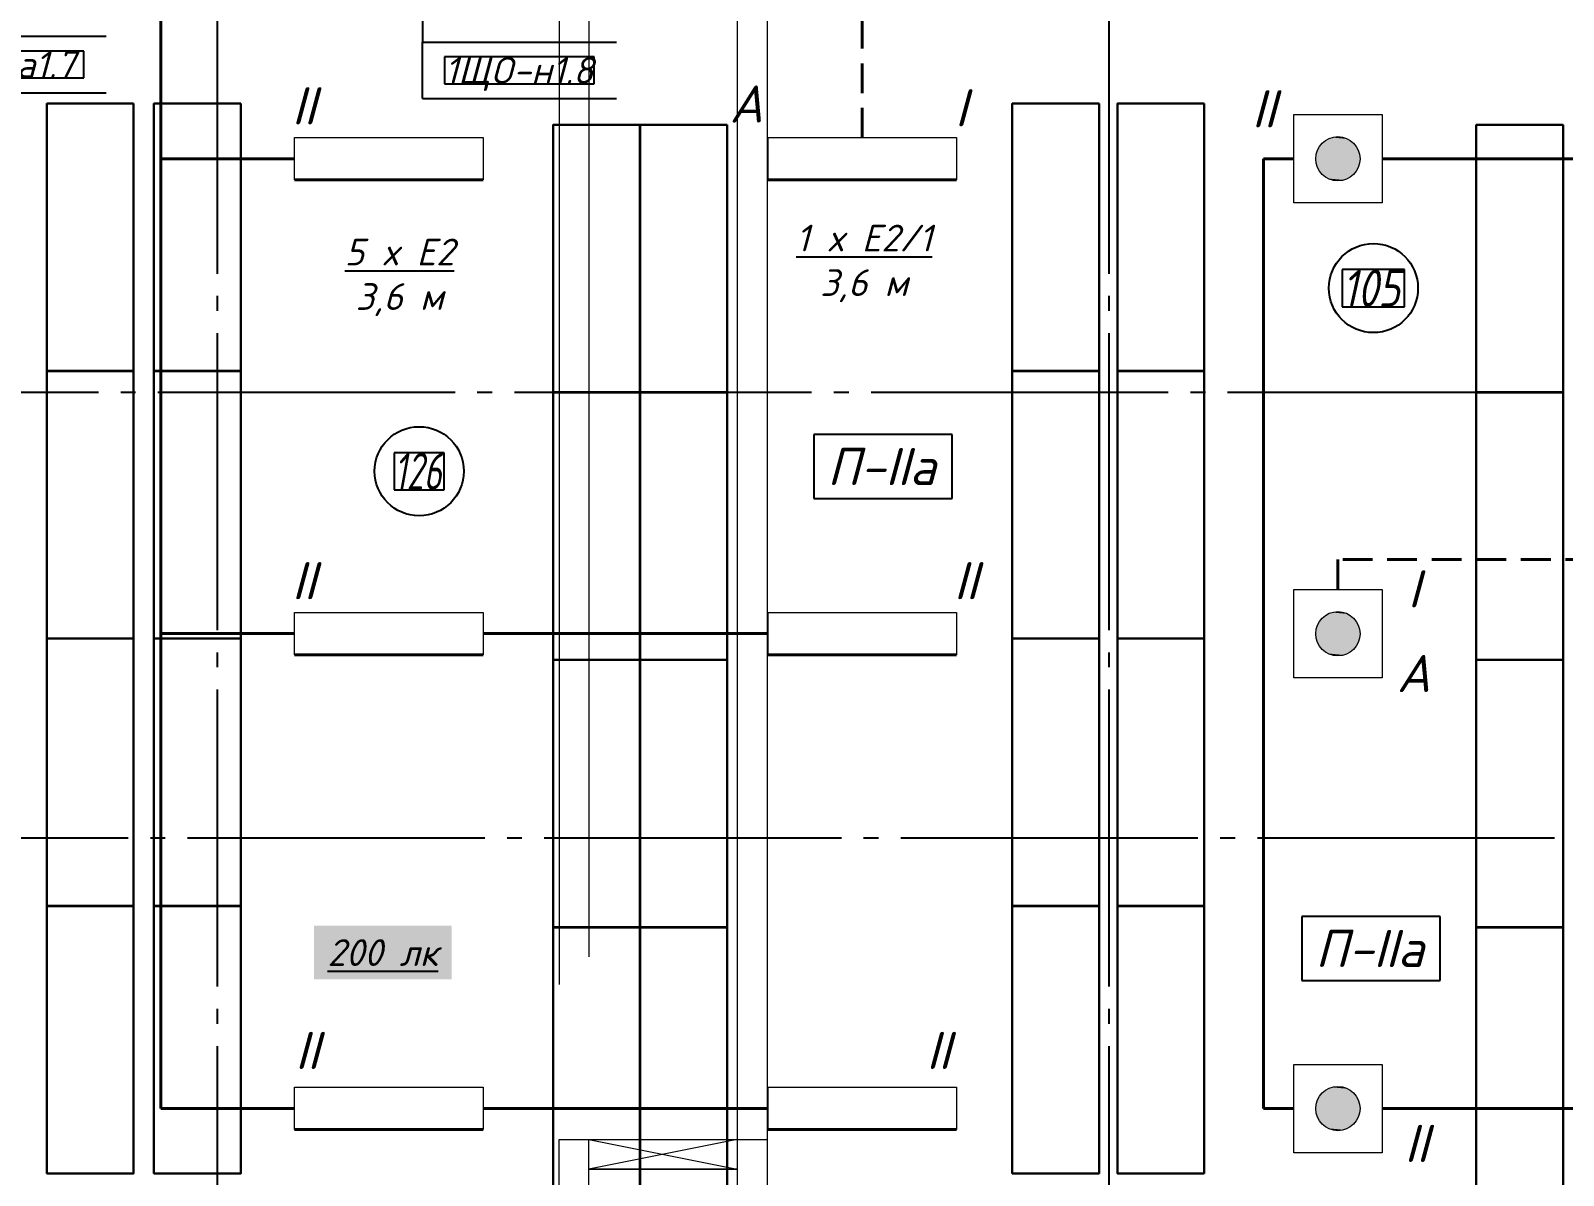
# Model space of a CAD drawing. Header units: millimetres. Extents: x 0 to 1293, y 0 to 420.
# Drawn here: x 205.6 to 308.8, y 106.9 to 184 of the extents above; entities that cross this region are included whole.
import ezdxf

# ---------------------------------------------------------------- set-up
doc = ezdxf.new("R2010")
doc.units = ezdxf.units.MM
for name, pattern in [('JIS_02_2.0', [3, 2, -1]), ('ГОСТ 2.303 5', [24, 20, -1.5, 1, -1.5]), ('СПКБ-0000-000-АР#001$0$Ashe', [300, 200, -100])]:
    doc.linetypes.add(name, pattern=pattern)
for name, color, linetype in [('@000', 7, 'Continuous'), ('Viewport1ForCustomObjects_0', 7, 'Continuous'), ('Viewport2ForCustomObjects_0', 7, 'Continuous'), ('Номер помещения', 7, 'Continuous'), ('СПКБ-0000-000-АР#001$0$оборудование ТХ', 253, 'Continuous'), ('Строительные оси', 7, 'Continuous'), ('ЭО_АВАРИЙНОЕ ОСВЕЩЕНИЕ', 7, 'Continuous'), ('ЭО_РАБОЧЕЕ ОСВЕЩЕНИЕ', 7, 'Continuous')]:
    doc.layers.add(name, color=color, linetype=linetype)
for name, color, linetype, lineweight in [('СПКБ-0000-000-АР#001$0$Лестница_Ном._пера__20', 1, 'Continuous', 20), ('СПКБ-0000-000-АР#001$0$Линии_Ном._пера__1', 7, 'Continuous', 13), ('СПКБ-0000-000-АР#001$0$Линии_Ном._пера__20', 1, 'Continuous', 20)]:
    doc.layers.add(name, color=color, linetype=linetype, lineweight=lineweight)
doc.styles.add('1.8', font='isocpeui.ttf', dxfattribs={"height": 1.8})
doc.styles.add('2.5', font='isocpeui.ttf')
doc.styles.add('CustomTextStyle193', font='isocpeui.ttf', dxfattribs={"height": 1.8})
doc.styles.add('CustomTextStyle21', font='isocpeui.ttf', dxfattribs={"width": 0.813798, "height": 2.5})
doc.styles.add('CustomTextStyle247', font='isocpeui.ttf', dxfattribs={"height": 1.8})
doc.styles.add('CustomTextStyle39', font='isocpeui.ttf', dxfattribs={"width": 0.670915, "height": 2.5})
doc.styles.add('CustomTextStyle4', font='isocpeui.ttf', dxfattribs={"height": 2.5})
doc.styles.add('CustomTextStyle5', font='isocpeui.ttf', dxfattribs={"height": 2.5})

# ---------------------------------------------------------------- blocks, each defined once
blk = doc.blocks.new('*E595')
at = {"layer": 'СПКБ-0000-000-АР#001$0$Лестница_Ном._пера__20', "color": 1, "linetype": 'СПКБ-0000-000-АР#001$0$Ashe', "lineweight": 20}
for p, q in [((181.75, 39.2), (191.75, 37.2)), ((191.75, 39.2), (181.75, 37.2))]:
    blk.add_line(p, q, dxfattribs=at)
at = {"layer": 'СПКБ-0000-000-АР#001$0$Лестница_Ном._пера__20', "color": 1, "linetype": 'СПКБ-0000-000-АР#001$0$Ashe', "lineweight": 20, "flags": 128}
for points in [[(191.75, 39.2), (191.75, 37.2), (181.75, 37.2), (181.75, 39.2)], [(181.75, 37.2), (191.75, 37.2), (191.75, 32.2), (181.75, 32.2)]]:
    blk.add_lwpolyline(points, close=True, dxfattribs=at)
at = {"layer": 'СПКБ-0000-000-АР#001$0$Линии_Ном._пера__1', "color": 7, "linetype": 'СПКБ-0000-000-АР#001$0$Ashe', "lineweight": 13}
for p, q in [((179.75, 249.65), (179.75, 39.2)), ((193.75, 157.5), (193.75, 39.2))]:
    blk.add_line(p, q, dxfattribs=at)
at = {"layer": 'СПКБ-0000-000-АР#001$0$Линии_Ном._пера__1', "color": 7, "linetype": 'СПКБ-0000-000-АР#001$0$Ashe', "lineweight": 13, "flags": 128}
blk.add_lwpolyline([(179.75, 39.2), (193.75, 39.2), (193.75, 30.2), (179.75, 30.2)], close=True, dxfattribs=at)
at = {"layer": 'СПКБ-0000-000-АР#001$0$Линии_Ном._пера__20', "color": 1, "linetype": 'СПКБ-0000-000-АР#001$0$Ashe', "lineweight": 20}
for p, q in [((181.75, 251.5), (181.75, 39.2)), ((191.75, 159.5), (191.75, 39.2))]:
    blk.add_line(p, q, dxfattribs=at)
at = {"layer": 'СПКБ-0000-000-АР#001$0$оборудование ТХ', "lineweight": 30}
for points in [[(151.12, 108.95), (151.12, 90.93), (145.28, 90.93), (145.28, 108.95)], [(158.34, 108.95), (158.34, 90.93), (152.49, 90.93), (152.49, 108.95)], [(216.1, 108.95), (216.1, 90.93), (210.25, 90.93), (210.25, 108.95)], [(223.17, 108.95), (223.17, 90.93), (217.33, 90.93), (217.33, 108.95)], [(185.19, 107.52), (185.19, 89.5), (179.35, 89.5), (179.35, 107.52)], [(191.06, 107.52), (191.06, 89.5), (185.21, 89.5), (185.21, 107.52)], [(247.33, 107.52), (247.33, 89.5), (241.48, 89.5), (241.48, 107.52)], [(151.12, 90.95), (151.12, 72.93), (145.28, 72.93), (145.28, 90.95)], [(158.34, 90.95), (158.34, 72.93), (152.49, 72.93), (152.49, 90.95)], [(216.1, 90.95), (216.1, 72.93), (210.25, 72.93), (210.25, 90.95)], [(223.17, 90.95), (223.17, 72.93), (217.33, 72.93), (217.33, 90.95)], [(185.19, 89.52), (185.19, 71.5), (179.35, 71.5), (179.35, 89.52)], [(191.06, 89.52), (191.06, 71.5), (185.21, 71.5), (185.21, 89.52)], [(247.33, 89.52), (247.33, 71.5), (241.48, 71.5), (241.48, 89.52)], [(151.12, 72.93), (151.12, 54.92), (145.28, 54.92), (145.28, 72.93)], [(158.34, 72.93), (158.34, 54.92), (152.49, 54.92), (152.49, 72.93)], [(216.1, 72.93), (216.1, 54.92), (210.25, 54.92), (210.25, 72.93)], [(223.17, 72.93), (223.17, 54.92), (217.33, 54.92), (217.33, 72.93)], [(185.19, 71.5), (185.19, 53.49), (179.35, 53.49), (179.35, 71.5)], [(191.06, 71.5), (191.06, 53.49), (185.21, 53.49), (185.21, 71.5)], [(247.33, 71.5), (247.33, 53.49), (241.48, 53.49), (241.48, 71.5)], [(151.12, 54.94), (151.12, 36.92), (145.28, 36.92), (145.28, 54.94)], [(158.34, 54.94), (158.34, 36.92), (152.49, 36.92), (152.49, 54.94)], [(216.1, 54.94), (216.1, 36.92), (210.25, 36.92), (210.25, 54.94)], [(223.17, 54.94), (223.17, 36.92), (217.33, 36.92), (217.33, 54.94)], [(185.19, 53.51), (185.19, 35.49), (179.35, 35.49), (179.35, 53.51)], [(191.06, 53.51), (191.06, 35.49), (185.21, 35.49), (185.21, 53.51)], [(247.33, 53.51), (247.33, 35.49), (241.48, 35.49), (241.48, 53.51)]]:
    blk.add_lwpolyline(points, close=True, dxfattribs=at)
blk = doc.blocks.new('*E596')
at = {"layer": 'Номер помещения', "color": 7, "linetype": 'Continuous', "true_color": 0xffffff}
for p, q in [((258.1, 106.28), (253.9, 106.28)), ((253.9, 106.28), (253.9, 103.78)), ((258.1, 103.78), (258.1, 106.28)), ((253.9, 103.78), (258.1, 103.78)), ((253.9, 103.78), (253.9, 103.78)), ((193.47, 93.95), (190.09, 93.95)), ((190.09, 93.95), (190.09, 91.45)), ((193.47, 91.45), (193.47, 93.95)), ((190.09, 91.45), (193.47, 91.45)), ((190.09, 91.45), (190.09, 91.45))]:
    blk.add_line(p, q, dxfattribs=at)
at = {"layer": 'Номер помещения', "color": 6, "linetype": 'Continuous'}
for p, q in [((227.65, 95.17), (218.34, 95.17)), ((218.34, 95.17), (218.34, 90.87)), ((227.65, 90.87), (227.65, 95.17)), ((218.34, 90.87), (227.65, 90.87)), ((260.49, 62.72), (251.19, 62.72)), ((251.19, 62.72), (251.19, 58.42)), ((260.49, 58.42), (260.49, 62.72)), ((251.19, 58.42), (260.49, 58.42))]:
    blk.add_line(p, q, dxfattribs=at)
for centre in [(256, 105.03), (191.78, 92.7)]:
    blk.add_circle(centre, 3, dxfattribs=at)
at = {"layer": 'Строительные оси', "color": 3, "linetype": 'ГОСТ 2.303 5', "lineweight": 25}
for p, q in [((178.19, 318), (178.19, 14)), ((238.19, 318), (238.19, 14)), ((578.19, 98), (14.19, 98)), ((484.19, 68), (14.19, 68))]:
    blk.add_line(p, q, dxfattribs=at)
at = {"layer": 'ЭО_АВАРИЙНОЕ ОСВЕЩЕНИЕ', "color": 1, "linetype": 'JIS_02_2.0', "lineweight": 40}
for p, q in [((221.6, 115.16), (221.6, 132.74)), ((312.93, 86.76), (253.61, 86.76)), ((253.61, 86.76), (253.61, 84.74))]:
    blk.add_line(p, q, dxfattribs=at)
at = {"layer": 'ЭО_АВАРИЙНОЕ ОСВЕЩЕНИЕ', "color": 7, "lineweight": 0}
for p, q in [((215.26, 115.16), (227.95, 115.16)), ((215.26, 112.31), (215.26, 115.16)), ((227.95, 115.16), (227.95, 112.31)), ((250.64, 84.74), (256.59, 84.74)), ((250.64, 78.79), (250.64, 84.74)), ((256.59, 84.74), (256.59, 78.79)), ((256.59, 78.79), (250.64, 78.79))]:
    blk.add_line(p, q, dxfattribs=at)
at = {"layer": 'ЭО_АВАРИЙНОЕ ОСВЕЩЕНИЕ', "color": 1, "lineweight": 40}
blk.add_line((227.95, 112.31), (215.26, 112.31), dxfattribs=at)
at = {"layer": 'ЭО_АВАРИЙНОЕ ОСВЕЩЕНИЕ', "color": 7, "lineweight": 0}
blk.add_circle((253.61, 81.76), 1.49, dxfattribs=at)
at = {"layer": 'ЭО_АВАРИЙНОЕ ОСВЕЩЕНИЕ', "color": 1, "lineweight": 40}
for points in [[(252.35, 82.54), (252.23, 82.3), (255, 82.3)], [(252.51, 82.76), (252.35, 82.54), (254.88, 82.54)], [(252.35, 82.54), (254.88, 82.54), (255, 82.3)], [(252.72, 82.95), (252.51, 82.76), (254.71, 82.76)], [(252.51, 82.76), (254.71, 82.76), (254.88, 82.54)], [(252.95, 83.09), (252.72, 82.95), (254.51, 82.95)], [(252.72, 82.95), (254.51, 82.95), (254.71, 82.76)], [(253.21, 83.19), (252.95, 83.09), (254.28, 83.09)], [(252.95, 83.09), (254.28, 83.09), (254.51, 82.95)], [(253.48, 83.24), (253.21, 83.19), (254.02, 83.19)], [(253.21, 83.19), (254.02, 83.19), (254.28, 83.09)], [(253.48, 83.24), (253.75, 83.24), (254.02, 83.19)], [(252.15, 82.04), (252.13, 81.76), (255.1, 81.76)], [(252.13, 81.76), (252.15, 81.49), (255.08, 81.49)], [(252.13, 81.76), (255.1, 81.76), (255.08, 81.49)], [(252.23, 82.3), (252.15, 82.04), (255.08, 82.04)], [(252.15, 82.04), (255.08, 82.04), (255.1, 81.76)], [(252.23, 82.3), (255, 82.3), (255.08, 82.04)], [(252.15, 81.49), (252.23, 81.22), (255, 81.22)], [(252.15, 81.49), (255.08, 81.49), (255, 81.22)], [(252.23, 81.22), (252.35, 80.98), (254.88, 80.98)], [(252.23, 81.22), (255, 81.22), (254.88, 80.98)], [(252.35, 80.98), (252.51, 80.76), (254.71, 80.76)], [(252.35, 80.98), (254.88, 80.98), (254.71, 80.76)], [(252.51, 80.76), (252.72, 80.57), (254.51, 80.57)], [(252.51, 80.76), (254.71, 80.76), (254.51, 80.57)], [(252.72, 80.57), (252.95, 80.43), (254.28, 80.43)], [(252.72, 80.57), (254.51, 80.57), (254.28, 80.43)], [(252.95, 80.43), (253.21, 80.33), (254.02, 80.33)], [(252.95, 80.43), (254.28, 80.43), (254.02, 80.33)], [(253.21, 80.33), (253.48, 80.28), (253.75, 80.28)], [(253.21, 80.33), (254.02, 80.33), (253.75, 80.28)]]:
    blk.add_solid(points, dxfattribs=at)
at = {"layer": 'ЭО_РАБОЧЕЕ ОСВЕЩЕНИЕ', "color": 5, "lineweight": 40}
for p, q in [((174.38, 113.74), (174.38, 123)), ((183.39, 113.74), (174.38, 113.74)), ((174.38, 81.77), (174.38, 113.74)), ((248.61, 49.79), (248.61, 113.74)), ((248.61, 113.74), (250.64, 113.74)), ((280.34, 113.74), (256.59, 113.74)), ((196.08, 112.31), (183.39, 112.31)), ((183.39, 81.77), (174.38, 81.77)), ((174.38, 49.8), (174.38, 81.77)), ((215.26, 81.77), (196.08, 81.77)), ((196.08, 80.34), (183.39, 80.34)), ((227.95, 80.34), (215.26, 80.34)), ((183.39, 49.8), (174.38, 49.8)), ((174.38, 49.8), (174.38, 49.8)), ((215.26, 49.8), (196.08, 49.8)), ((250.64, 49.79), (248.61, 49.79)), ((280.34, 49.79), (256.59, 49.79)), ((196.08, 48.37), (183.39, 48.37)), ((227.95, 48.37), (215.26, 48.37))]:
    blk.add_line(p, q, dxfattribs=at)
at = {"layer": 'ЭО_РАБОЧЕЕ ОСВЕЩЕНИЕ', "color": 7, "lineweight": 0}
for p, q in [((250.64, 116.71), (256.59, 116.71)), ((250.64, 110.76), (250.64, 116.71)), ((256.59, 116.71), (256.59, 110.76)), ((183.39, 115.16), (196.08, 115.16)), ((183.39, 112.31), (183.39, 115.16)), ((196.08, 115.16), (196.08, 112.31)), ((256.59, 110.76), (250.64, 110.76)), ((183.39, 83.19), (196.08, 83.19)), ((183.39, 80.34), (183.39, 83.19)), ((196.08, 83.19), (196.08, 80.34)), ((215.26, 83.19), (227.95, 83.19)), ((215.26, 80.34), (215.26, 83.19)), ((227.95, 83.19), (227.95, 80.34)), ((250.64, 52.76), (256.59, 52.76)), ((250.64, 46.81), (250.64, 52.76)), ((256.59, 52.76), (256.59, 46.81)), ((183.39, 51.22), (196.08, 51.22)), ((183.39, 48.37), (183.39, 51.22)), ((196.08, 51.22), (196.08, 48.37)), ((215.26, 51.22), (227.95, 51.22)), ((215.26, 48.37), (215.26, 51.22)), ((227.95, 51.22), (227.95, 48.37)), ((256.59, 46.81), (250.64, 46.81))]:
    blk.add_line(p, q, dxfattribs=at)
for centre in [(253.61, 113.74), (253.61, 49.79)]:
    blk.add_circle(centre, 1.49, dxfattribs=at)
at = {"layer": 'ЭО_РАБОЧЕЕ ОСВЕЩЕНИЕ', "color": 5, "lineweight": 40}
for points in [[(252.35, 114.52), (252.23, 114.27), (255, 114.27)], [(252.51, 114.74), (252.35, 114.52), (254.88, 114.52)], [(252.35, 114.52), (254.88, 114.52), (255, 114.27)], [(252.72, 114.92), (252.51, 114.74), (254.71, 114.74)], [(252.51, 114.74), (254.71, 114.74), (254.88, 114.52)], [(252.95, 115.07), (252.72, 114.92), (254.51, 114.92)], [(252.72, 114.92), (254.51, 114.92), (254.71, 114.74)], [(253.21, 115.17), (252.95, 115.07), (254.28, 115.07)], [(252.95, 115.07), (254.28, 115.07), (254.51, 114.92)], [(253.48, 115.22), (253.21, 115.17), (254.02, 115.17)], [(253.21, 115.17), (254.02, 115.17), (254.28, 115.07)], [(253.48, 115.22), (253.75, 115.22), (254.02, 115.17)], [(252.15, 114.01), (252.13, 113.74), (255.1, 113.74)], [(252.13, 113.74), (252.15, 113.46), (255.08, 113.46)], [(252.13, 113.74), (255.1, 113.74), (255.08, 113.46)], [(252.23, 114.27), (252.15, 114.01), (255.08, 114.01)], [(252.15, 114.01), (255.08, 114.01), (255.1, 113.74)], [(252.23, 114.27), (255, 114.27), (255.08, 114.01)], [(252.15, 113.46), (252.23, 113.2), (255, 113.2)], [(252.15, 113.46), (255.08, 113.46), (255, 113.2)], [(252.23, 113.2), (252.35, 112.95), (254.88, 112.95)], [(252.23, 113.2), (255, 113.2), (254.88, 112.95)], [(252.35, 112.95), (252.51, 112.73), (254.71, 112.73)], [(252.35, 112.95), (254.88, 112.95), (254.71, 112.73)], [(252.51, 112.73), (252.72, 112.55), (254.51, 112.55)], [(252.51, 112.73), (254.71, 112.73), (254.51, 112.55)], [(252.72, 112.55), (252.95, 112.41), (254.28, 112.41)], [(252.72, 112.55), (254.51, 112.55), (254.28, 112.41)], [(252.95, 112.41), (253.21, 112.31), (254.02, 112.31)], [(252.95, 112.41), (254.28, 112.41), (254.02, 112.31)], [(253.21, 112.31), (253.48, 112.26), (253.75, 112.26)], [(253.21, 112.31), (254.02, 112.31), (253.75, 112.26)], [(252.35, 50.57), (252.23, 50.32), (255, 50.32)], [(252.51, 50.79), (252.35, 50.57), (254.88, 50.57)], [(252.35, 50.57), (254.88, 50.57), (255, 50.32)], [(252.72, 50.97), (252.51, 50.79), (254.71, 50.79)], [(252.51, 50.79), (254.71, 50.79), (254.88, 50.57)], [(252.95, 51.12), (252.72, 50.97), (254.51, 50.97)], [(252.72, 50.97), (254.51, 50.97), (254.71, 50.79)], [(253.21, 51.22), (252.95, 51.12), (254.28, 51.12)], [(252.95, 51.12), (254.28, 51.12), (254.51, 50.97)], [(253.48, 51.27), (253.21, 51.22), (254.02, 51.22)], [(253.21, 51.22), (254.02, 51.22), (254.28, 51.12)], [(253.48, 51.27), (253.75, 51.27), (254.02, 51.22)], [(252.15, 50.06), (252.13, 49.79), (255.1, 49.79)], [(252.13, 49.79), (252.15, 49.51), (255.08, 49.51)], [(252.13, 49.79), (255.1, 49.79), (255.08, 49.51)], [(252.23, 50.32), (252.15, 50.06), (255.08, 50.06)], [(252.15, 50.06), (255.08, 50.06), (255.1, 49.79)], [(252.23, 50.32), (255, 50.32), (255.08, 50.06)], [(252.15, 49.51), (252.23, 49.25), (255, 49.25)], [(252.15, 49.51), (255.08, 49.51), (255, 49.25)], [(252.23, 49.25), (252.35, 49), (254.88, 49)], [(252.23, 49.25), (255, 49.25), (254.88, 49)], [(252.35, 49), (252.51, 48.78), (254.71, 48.78)], [(252.35, 49), (254.88, 49), (254.71, 48.78)], [(252.51, 48.78), (252.72, 48.6), (254.51, 48.6)], [(252.51, 48.78), (254.71, 48.78), (254.51, 48.6)], [(252.72, 48.6), (252.95, 48.46), (254.28, 48.46)], [(252.72, 48.6), (254.51, 48.6), (254.28, 48.46)], [(252.95, 48.46), (253.21, 48.36), (254.02, 48.36)], [(252.95, 48.46), (254.28, 48.46), (254.02, 48.36)], [(253.21, 48.36), (253.48, 48.31), (253.75, 48.31)], [(253.21, 48.36), (254.02, 48.36), (253.75, 48.31)]]:
    blk.add_solid(points, dxfattribs=at)
at = {"layer": 'Номер помещения', "color": 7, "linetype": 'Continuous'}
for s, style, width, p in [('105', 'CustomTextStyle21', 0.813798, (253.9, 103.78)), ('126', 'CustomTextStyle39', 0.670915, (190.09, 91.45))]:
    blk.add_text(s, height=2.5, dxfattribs=dict(at, style=style, width=width)).set_placement(p)
for style, p in [('CustomTextStyle4', (219.24, 91.77)), ('CustomTextStyle5', (252.09, 59.32))]:
    blk.add_text('П-IIа', height=2.5, dxfattribs=dict(at, style=style)).set_placement(p)
blk = doc.blocks.new('CustomObjectsInViewport1_0')
at = {"layer": 'ЭО_АВАРИЙНОЕ ОСВЕЩЕНИЕ'}
for p, q in [((195.88, 183.57), (210.7, 183.57)), ((195.88, 179.77), (210.7, 179.77))]:
    blk.add_line(p, q, dxfattribs=at)
at = {"layer": 'ЭО_АВАРИЙНОЕ ОСВЕЩЕНИЕ', "color": 7, "true_color": 0xffffff}
for p, q in [((209.2, 182.57), (197.38, 182.57)), ((209.2, 180.77), (209.2, 182.57)), ((197.38, 180.77), (209.2, 180.77))]:
    blk.add_line(p, q, dxfattribs=at)
at = {"layer": 'ЭО_РАБОЧЕЕ ОСВЕЩЕНИЕ'}
for p, q in [((231.99, 192.45), (231.99, 183.18)), ((231.99, 183.18), (245.06, 183.18)), ((231.99, 179.38), (231.99, 183.18)), ((231.99, 179.38), (245.06, 179.38))]:
    blk.add_line(p, q, dxfattribs=at)
at = {"layer": 'ЭО_РАБОЧЕЕ ОСВЕЩЕНИЕ', "color": 7, "true_color": 0xffffff}
for p, q in [((243.56, 182.18), (233.49, 182.18)), ((233.49, 182.18), (233.49, 180.38)), ((243.56, 180.38), (243.56, 182.18)), ((233.49, 180.38), (243.56, 180.38)), ((233.49, 180.38), (233.49, 180.38))]:
    blk.add_line(p, q, dxfattribs=at)
at = {"layer": 'ЭО_АВАРИЙНОЕ ОСВЕЩЕНИЕ', "style": 'CustomTextStyle247'}
blk.add_text('1ЩА-на1.7', height=1.8, dxfattribs=at).set_placement((197.38, 180.77))
at = {"layer": 'ЭО_РАБОЧЕЕ ОСВЕЩЕНИЕ', "style": 'CustomTextStyle193'}
blk.add_text('1ЩO-н1.8', height=1.8, dxfattribs=at).set_placement((233.49, 180.38))

msp = doc.modelspace()

# ---------------------------------------------------------------- block references
at = {"layer": '@000', "color": 1, "linetype": 'JIS_02_2.0', "lineweight": 40}
msp.add_blockref('*E595', (61.438, 70.086), dxfattribs=at)
at = {"layer": 'Viewport1ForCustomObjects_0'}
msp.add_blockref('CustomObjectsInViewport1_0', (0, 0), dxfattribs=at)
at = {"layer": 'Viewport2ForCustomObjects_0'}
msp.add_blockref('*E596', (40, 61.586), dxfattribs=at)

# ---------------------------------------------------------------- texts
at = {"layer": 'ЭО_АВАРИЙНОЕ ОСВЕЩЕНИЕ', "color": 1, "char_height": 2.5, "attachment_point": 5, "style": '2.5'}
for insert in [(253.792, 179.012), (298.705, 140.669)]:
    msp.add_mtext('А', dxfattribs=dict(at, insert=insert))
at = {"layer": 'ЭО_АВАРИЙНОЕ ОСВЕЩЕНИЕ', "attachment_point": 5}
for s, insert, char_height, style in [('I', (268.241, 178.762), 2.5, '2.5'), ('{\\L1 x Е2/1\\P}3,6 м', (261.72, 168.275), 1.8, '1.8'), ('I', (298.719, 146.371), 2.5, '2.5')]:
    msp.add_mtext(s, dxfattribs=dict(at, insert=insert, char_height=char_height, style=style))
at = {"layer": 'ЭО_РАБОЧЕЕ ОСВЕЩЕНИЕ', "attachment_point": 5}
for s, insert, char_height, style in [('II', (224.018, 178.891), 2.5, '2.5'), ('II', (288.627, 178.692), 2.5, '2.5'), ('{\\L5 x Е2\\P}3,6 м', (230.455, 167.337), 1.8, '1.8'), ('II', (224.018, 146.92), 2.5, '2.5'), ('II', (268.573, 146.92), 2.5, '2.5'), ('II', (224.245, 115.294), 2.5, '2.5'), ('II', (266.723, 115.294), 2.5, '2.5'), ('II', (298.898, 109.032), 2.5, '2.5')]:
    msp.add_mtext(s, dxfattribs=dict(at, insert=insert, char_height=char_height, style=style))
at = {"layer": 'ЭО_РАБОЧЕЕ ОСВЕЩЕНИЕ', "insert": (229.329, 121.879), "char_height": 1.8, "attachment_point": 5, "style": '1.8', "bg_fill": 1, "box_fill_scale": 1.5, "bg_fill_color": 7, "bg_fill_true_color": 16777215, "bg_fill_transparency": 0}
msp.add_mtext('{\\L200 лк}', dxfattribs=at)

doc.saveas('drawing.dxf')
